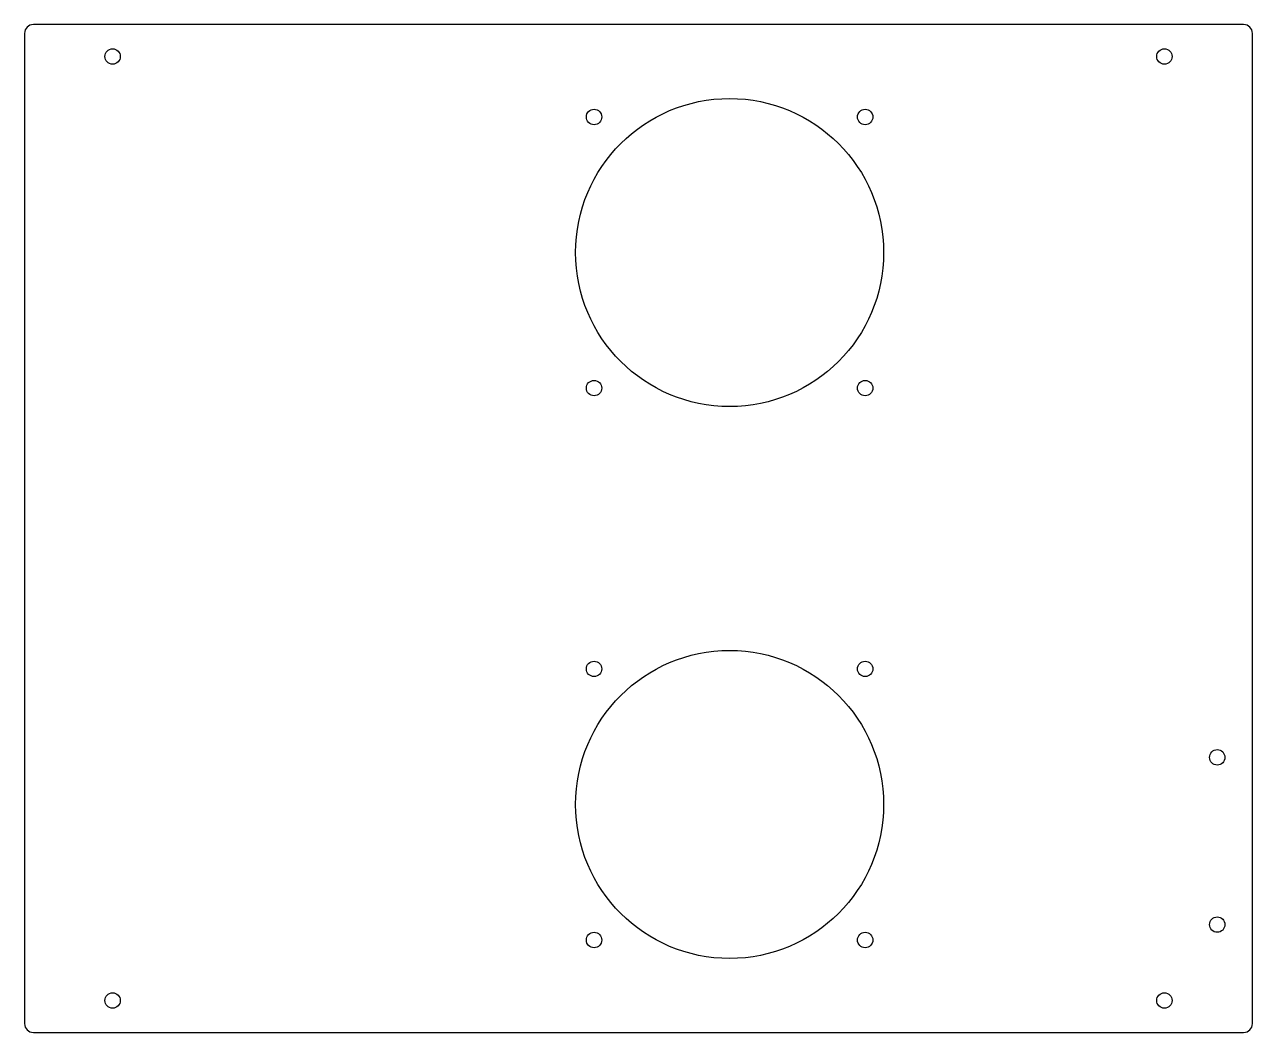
# Model space of a CAD drawing. Header units: millimetres. Extents: x -140 to 140, y -114 to 114.
import ezdxf

# ---------------------------------------------------------------- set-up
doc = ezdxf.new("R2010")
doc.units = ezdxf.units.MM

msp = doc.modelspace()

# ---------------------------------------------------------------- linework, layer by layer
at = {"color": 7, "linetype": 'Continuous', "lineweight": 25}
for p, q in [((137.5, 114.5), (-137.5, 114.5)), ((-139.5, 112.5), (-139.5, -112.5)), ((139.5, -112.5), (139.5, 112.5)), ((-137.5, -114.5), (137.5, -114.5))]:
    msp.add_line(p, q, dxfattribs=at)
for centre, radius in [((-119.5, 107.25), 1.75), ((119.5, 107.25), 1.75), ((20.7, 62.7), 35), ((-10.1, 93.5), 1.75), ((51.5, 93.5), 1.75), ((-10.1, 31.9), 1.75), ((51.5, 31.9), 1.75), ((20.7, -62.7), 35), ((-10.1, -31.9), 1.75), ((51.5, -31.9), 1.75), ((131.5, -52), 1.75), ((131.5, -90), 1.75), ((-10.1, -93.5), 1.75), ((51.5, -93.5), 1.75), ((-119.5, -107.25), 1.75), ((119.5, -107.25), 1.75)]:
    msp.add_circle(centre, radius, dxfattribs=at)
for centre, start, end in [((-137.5, 112.5), 90, 180), ((137.5, 112.5), 0, 90), ((-137.5, -112.5), 180, 270), ((137.5, -112.5), 270, 0)]:
    msp.add_arc(centre, 2, start, end, dxfattribs=at)

doc.saveas('drawing.dxf')
